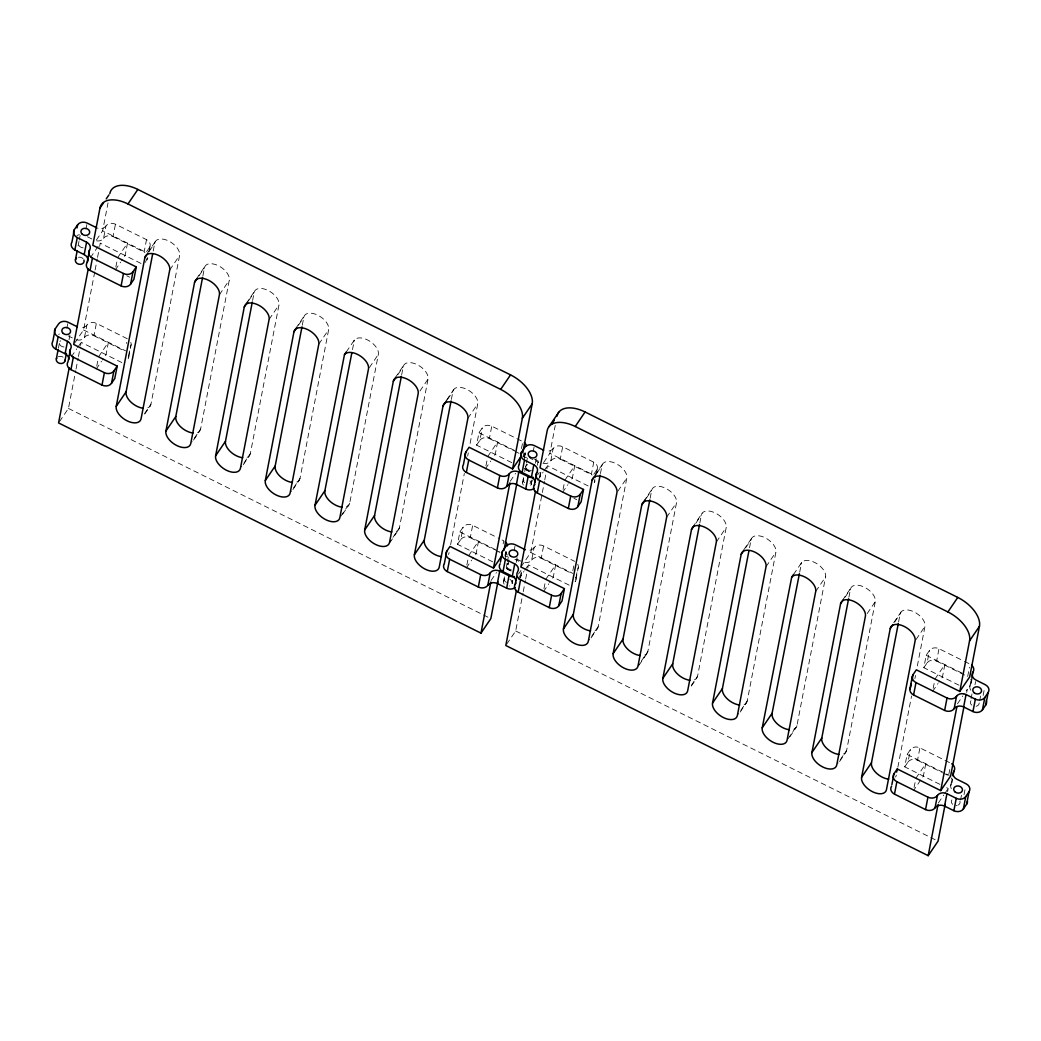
<?xml version="1.0" encoding="UTF-8"?>
<svg xmlns="http://www.w3.org/2000/svg" width="1041" height="1041" viewBox="0 0 1041 1041"><rect width="100%" height="100%" fill="white"/><g stroke="black" fill="none" stroke-linecap="round" stroke-linejoin="round"><path stroke-width="0.75" stroke-dasharray="5 3.75" d="M58.413 348.201L59.584 342.112M78.088 246.001L78.973 241.434M79.233 240.068L80.144 235.344M66.845 328.409L67.743 323.764M85.935 229.254L86.832 224.609M69.005 339.847L69.903 335.137M59.48 421.631L68.446 408.436L75.72 370.661M76.032 369.087L78.153 358.078M78.452 356.503L80.274 347.056M80.573 345.482L81.185 342.333L121.797 362.541M74.601 343.14L83.566 329.945L94.809 271.571M95.108 269.996L97.242 258.949M97.542 257.374L99.363 247.914M99.663 246.34L100.274 243.178L142.318 264.102M96.384 240.016L102.656 230.79L108.03 202.891M76.683 339.873A7.079 5.686 10.9 0 0 84.464 337.492L86.858 325.104A7.079 5.686 10.9 0 1 96.358 323.348L127.418 338.806L126.521 343.452M96.696 240.9A7.079 5.686 10.9 0 0 103.566 238.337L105.948 225.949A7.079 5.686 10.9 0 1 115.447 224.192L146.508 239.651A7.079 5.686 10.9 0 1 149.436 247.576L148.837 250.686M84.464 337.492A7.079 5.686 10.9 0 1 93.963 335.749L96.358 323.348M103.566 238.337A7.079 5.686 10.9 0 1 113.066 236.593L115.447 224.192M96.761 366.107L97.945 359.913M115.85 266.964L117.047 260.757M144.907 252.495A7.079 5.686 10.9 0 0 144.126 252.052L146.508 239.651M145.402 262.397L147.64 256.88M128.733 357.05L131.127 344.649M149.019 251.688L150.216 245.494M153.222 251.024L154.745 243.113A14.145 7.951 34.2 0 1 168.759 241.031A14.145 7.951 34.2 0 1 179.586 255.474L150.945 404.207L144.66 413.446M202.904 275.761L204.426 267.849A14.145 7.951 34.2 0 1 218.441 265.767A14.145 7.951 34.2 0 1 229.28 280.211L200.64 428.944L191.661 442.139M252.599 300.485L254.121 292.573A14.145 7.951 34.2 0 1 268.136 290.491A14.145 7.951 34.2 0 1 278.975 304.935L250.334 453.668L241.356 466.862M302.293 325.208L303.816 317.297A14.145 7.951 34.2 0 1 317.83 315.215A14.145 7.951 34.2 0 1 328.657 329.659L300.016 478.392L291.051 491.586M340.745 516.31L349.711 503.115L378.351 354.382A14.145 7.951 34.2 0 0 369.126 340.823A14.145 7.951 34.2 0 0 354.343 340.095L346.276 351.975M401.683 374.669L403.205 366.757A14.145 7.951 34.2 0 1 417.22 364.675A14.145 7.951 34.2 0 1 428.046 379.119L399.406 527.852L389.542 542.361M451.365 399.393L452.887 391.481A14.145 7.951 34.2 0 1 466.902 389.399A14.145 7.951 34.2 0 1 477.741 403.843L469.816 444.975M450.623 544.664L464.338 473.46M467.682 456.062L468.294 452.887M492.692 561.815L457.493 544.3L459.888 531.912L463.167 527.071A7.079 5.686 10.9 0 1 472.666 525.328L496.674 537.26M511.795 462.659L476.596 445.145L478.977 432.757L482.269 427.916A7.079 5.686 10.9 0 1 491.768 426.172L522.829 441.618L520.734 452.471M457.493 544.3L460.786 539.459L463.167 527.071M476.596 445.145L479.875 440.304L482.269 427.916M460.786 539.459A7.079 5.686 10.9 0 1 470.285 537.716L472.666 525.328M479.875 440.304A7.079 5.686 10.9 0 1 489.374 438.56L491.768 426.172M466.862 564.99L468.06 558.796M485.952 465.834L487.149 459.641M503.128 543.87L503.727 540.773L498.079 537.963M523.076 456.648L523.662 453.538M504.976 555.439L505.575 552.342M524.065 456.283L524.664 453.186M505.158 556.454L506.655 548.711M524.261 457.298L525.145 452.653M505.353 557.469L506.837 549.713M524.443 458.313L525.939 450.558M503.584 581.399L504.469 576.831M506.225 567.696L507.11 563.129M507.37 561.776L508.281 557.039M522.686 482.243L523.558 477.676M524.729 471.586L527.371 457.884M511.183 571.015L507.188 569.037L509.27 558.184M528.945 471.196L526.278 469.881L527.175 465.223M514.072 550.949L514.97 546.304M533.161 451.794L534.059 447.149M512.146 583.559L512.745 580.514A4.424 3.552 10.9 0 1 509.765 582.882M516.232 562.387L517.13 557.69M531.248 484.403L532.12 479.836M535.321 463.232L536.219 458.587M537.39 465.21L537.989 462.113L529.999 458.144M520.318 576.948L521.814 569.206M539.42 477.793L540.617 471.599M520.513 577.963L521.71 571.756M539.902 477.259L541.099 471.053M506.707 644.171L515.685 630.976L522.959 593.201M523.259 591.626L525.38 580.618M525.679 579.043L527.501 569.596M527.8 568.022L528.412 564.873L570.455 585.797M520.929 566.994L530.793 552.485L542.036 494.111M542.335 492.536L544.469 481.502M544.768 479.914L546.59 470.454M546.889 468.879L547.501 465.717L588.113 485.926M543.61 462.568L549.895 453.329L555.256 425.444M524.82 562.595A7.079 5.686 10.9 0 0 531.691 560.032L534.085 547.644A7.079 5.686 10.9 0 1 543.584 545.9L574.645 561.346M543.012 463.271A7.079 5.686 10.9 0 0 550.793 460.877L553.174 448.489A7.079 5.686 10.9 0 1 562.674 446.745L593.734 462.191A7.079 5.686 10.9 0 1 596.662 470.129L595.166 477.871M531.691 560.032A7.079 5.686 10.9 0 1 541.203 558.288L543.584 545.9M550.793 460.877A7.079 5.686 10.9 0 1 560.292 459.133L562.674 446.745M543.988 588.659L545.471 580.904M563.077 489.504L564.274 483.297M572.849 570.65L573.747 565.992M592.134 475.034A7.079 5.686 10.9 0 0 591.353 474.592L593.734 462.191M594.866 479.42L594.268 482.517A7.079 5.686 10.9 0 0 595.062 480.435M575.959 579.59L578.354 567.189M596.246 474.241L597.443 468.034M600.449 473.564L601.971 465.665A14.145 7.951 34.2 0 1 615.986 463.583A14.145 7.951 34.2 0 1 626.812 478.027L598.172 626.76L589.206 639.955M650.131 498.301L651.666 490.389A14.145 7.951 34.2 0 1 665.68 488.307A14.145 7.951 34.2 0 1 676.507 502.751L647.866 651.484L638.003 665.993M699.825 523.024L701.348 515.113A14.145 7.951 34.2 0 1 715.362 513.031A14.145 7.951 34.2 0 1 726.202 527.475L697.561 676.208L691.276 685.446M749.52 547.748L751.042 539.837A14.145 7.951 34.2 0 1 765.057 537.755A14.145 7.951 34.2 0 1 775.896 552.198L747.243 700.931L738.277 714.126M787.972 738.863L796.938 725.668L825.578 576.935A14.145 7.951 34.2 0 0 816.352 563.363A14.145 7.951 34.2 0 0 801.57 562.634L793.502 574.515M848.909 597.209L850.432 589.297A14.145 7.951 34.2 0 1 864.446 587.215A14.145 7.951 34.2 0 1 875.273 601.659L846.632 750.392L837.667 763.587M898.591 621.932L900.127 614.021A14.145 7.951 34.2 0 1 914.141 611.939A14.145 7.951 34.2 0 1 924.968 626.383L916.744 669.103M897.849 767.204L911.565 696M914.909 678.602L915.52 675.44M939.919 784.354L904.72 766.84L907.114 754.452L910.407 749.611A7.079 5.686 10.9 0 1 919.906 747.867L949.548 762.624M959.021 685.212L923.822 667.684L926.204 655.296L929.496 650.456A7.079 5.686 10.9 0 1 938.995 648.712L962.99 660.658M904.72 766.84L908.012 762.012L910.407 749.611M923.822 667.684L927.102 662.857L929.496 650.456M908.012 762.012A7.079 5.686 10.9 0 1 917.511 760.255L919.906 747.867M927.102 662.857A7.079 5.686 10.9 0 1 936.614 661.1L938.995 648.712M914.089 787.53L915.286 781.336M933.178 688.374L934.376 682.18M948.872 774.166L949.769 769.52M967.662 676.559L969.457 667.268M947.596 791.68L948.208 788.479L945.449 787.113M966.686 692.486L967.297 689.324L963.706 694.607M950.706 785.734L952.203 777.978M969.809 686.579L971.292 678.823M951.318 788.688A7.079 5.686 10.9 0 1 951.5 783.639L952.385 778.993M970.85 690.222A7.079 5.686 10.9 0 1 970.589 684.484L971.487 679.838M971.37 682.402L971.969 679.305M971.11 698.589L971.995 693.931M975.001 684.666L975.599 681.569M960.57 799.904L961.468 795.259M979.672 700.749L980.557 696.104M964.031 794.66L965.528 786.918M983.12 695.505L984.617 687.763M352.483 349.607L354.343 340.095L353.511 342.021M799.709 572.16L801.57 562.634L800.737 564.56M90.411 257.7L100.274 243.178M117.646 257.661L127.509 243.152L125.115 255.539L121.537 260.823M115.252 270.061L120.639 262.137M71.308 356.842L76.696 348.93M77.594 347.616L81.185 342.333M149.436 247.576L146.143 252.416L102.656 230.79M147.497 253.067L155.577 241.187M149.357 251.037L154.745 243.113M98.544 356.816L108.407 342.307L106.026 354.695L102.434 359.978M96.162 369.217L101.537 361.292M169.722 269.996L179.586 255.474M196.294 279.105L205.272 265.91M199.052 275.761L204.426 267.849M219.417 294.72L229.28 280.211M144.725 414.058L150.112 406.146M245.988 303.842L254.954 290.647M248.747 300.485L254.121 292.573M269.099 319.444L278.975 304.935M193.522 440.109L199.807 430.87M295.683 328.566L304.649 315.371M298.429 325.208L303.816 317.297M318.793 344.181L328.657 329.659M243.217 464.833L249.489 455.594M369.386 367.577L378.351 354.382M292.911 489.556L299.183 480.317M395.06 378.013L404.038 364.818M397.818 374.669L403.205 366.757M419.978 390.987L428.046 379.119M342.593 514.28L348.878 505.054M446.55 400.108L453.733 389.555M447.513 399.393L452.887 391.481M467.877 418.352L477.741 403.843M389.594 542.973L398.573 529.778M487.748 456.544L497.611 442.022L495.23 454.423L491.638 459.706M485.353 468.931L490.74 461.02M510.207 481.293L515.581 473.382M468.645 555.699L478.522 541.177L476.127 553.578L472.549 558.848M466.264 568.087L471.651 560.175M537.624 474.891L539.264 472.471M537.637 480.239L543.012 472.315M543.909 471L547.501 465.717M491.105 580.449L496.492 572.537M564.873 480.2L574.736 465.691L572.355 478.079L568.763 483.362M562.478 492.601L567.865 484.677M518.522 574.033L520.994 570.416M518.548 579.395L523.922 571.47M524.82 570.156L528.412 564.873M596.662 470.129L593.37 474.956L549.895 453.329M594.736 475.607L602.804 463.726M596.584 473.577L601.971 465.665M545.77 579.356L555.647 564.847L553.252 577.235L549.661 582.518M543.389 591.756L548.776 583.832M617.847 491.222L626.812 478.027M643.52 501.658L652.499 488.463M646.279 498.301L651.666 490.389M666.643 517.26L676.507 502.751M591.054 637.925L597.339 628.686M692.317 527.696L702.194 513.187M695.974 523.024L701.348 515.113M716.338 541.997L726.202 527.475M638.953 665.29L647.034 653.41M743.808 549.791L751.875 537.911M745.668 547.761L751.042 539.837M766.02 566.72L775.896 552.198M691.341 686.058L696.728 678.133M815.715 591.444L825.578 576.935M740.138 712.096L746.41 702.857M842.299 600.566L851.265 587.371M845.045 597.209L850.432 589.297M867.205 613.539L875.273 601.659M789.833 736.833L796.105 727.594M893.777 622.648L900.959 612.095M894.74 621.932L900.127 614.021M916.002 639.577L924.968 626.383M839.514 761.557L845.799 752.318M934.974 679.083L944.838 664.574L942.456 676.962L938.865 682.245M932.593 691.484L937.967 683.56M957.434 703.846L962.821 695.922M915.885 778.239L925.748 763.73L923.354 776.118L913.491 790.639M938.344 803.001L943.719 795.077M944.616 793.763L948.208 788.479M113.066 236.593L144.126 252.052M560.292 459.133L591.353 474.592M964.408 661.36L970.056 664.171M87.405 236.775L92.727 239.43M534.632 459.315L538.626 461.306M478.977 432.757L516.935 451.638M926.204 655.296L964.161 674.191M489.374 438.56L513.382 450.506M514.788 451.208L519.03 453.316M936.614 661.1L966.256 675.856M126.716 275.761L129.591 277.192M573.955 498.301L576.818 499.732M83.566 329.945L125.61 350.856M530.793 552.485L572.836 573.409M93.963 335.749L125.024 351.207M541.203 558.288L572.251 573.747M68.316 335.931L72.31 337.922M516.87 559.134L520.864 561.125M459.888 531.912L499.225 551.483M514.905 559.29L518.886 561.268M907.114 754.452L945.072 773.346M946.451 774.023L949.21 775.402M470.285 537.716L494.28 549.661M495.698 550.364L499.927 552.472M917.511 760.255L941.506 772.201M942.925 772.903L948.572 775.714M68.446 408.436L482.126 614.281M483.571 615.01L487.93 617.17M515.685 630.976L929.353 836.821M930.81 837.55L935.156 839.71M58.309 356.751A4.424 3.552 10.9 0 1 63.631 357.518M78.439 257.27A4.424 3.552 10.9 0 1 83.462 259.131M537.989 462.113A7.079 5.686 10.9 0 1 538.77 462.568M530.103 471.417A4.424 3.552 10.9 0 1 525.744 468.606M525.666 466.745A4.424 3.552 10.9 0 1 527.618 464.65M531.951 480.382A4.424 3.552 10.9 0 1 529.895 483.414M524.573 482.647A4.424 3.552 10.9 0 1 524.339 477.572M525.562 454.605A7.079 5.686 10.9 0 1 525.028 453.134M526.278 469.881A7.079 5.686 10.9 0 1 524.157 468.32M523.102 456.205A7.079 5.686 10.9 0 1 523.545 456.895M511.014 570.572A4.424 3.552 10.9 0 1 506.655 567.761A4.424 3.552 10.9 0 1 508.515 563.806M506.407 582.4A4.424 3.552 10.9 0 1 505.249 576.727M507.448 555.087A7.079 5.686 10.9 0 1 505.835 551.535M519.173 575.855A7.079 5.686 10.9 0 1 519.602 576.545M507.188 569.037A7.079 5.686 10.9 0 1 506.407 568.581M63.982 346.991A4.424 3.552 10.9 0 1 59.545 342.32M59.936 341.474A4.424 3.552 10.9 0 1 60.612 340.758M86.858 325.104A7.079 5.686 10.9 0 1 79.077 327.486M58.621 334.343A7.079 5.686 10.9 0 1 59.441 334.044M130.841 342.411A7.079 5.686 10.9 0 1 130.333 346.731L127.952 359.132A7.079 5.686 10.9 0 0 128.668 355.541M83.085 247.836A4.424 3.552 10.9 0 1 79.038 242.319M105.948 225.949A7.079 5.686 10.9 0 1 97.294 228.057M76.982 235.578A7.079 5.686 10.9 0 1 79.389 234.68M147.835 257.895A7.079 5.686 10.9 0 1 147.041 259.977M150.945 404.207A14.145 7.951 34.2 0 1 146.182 408.241M200.64 428.944A14.145 7.951 34.2 0 1 195.877 432.978M250.334 453.668A14.145 7.951 34.2 0 1 245.559 457.702M300.016 478.392A14.145 7.951 34.2 0 1 295.254 482.425M349.711 503.115A14.145 7.951 34.2 0 1 344.948 507.149M399.406 527.852A14.145 7.951 34.2 0 1 394.643 531.873M449.1 552.576A14.145 7.951 34.2 0 1 448.268 554.502M509.921 579.46A4.424 3.552 10.9 0 1 512.237 583.103A4.424 3.552 10.9 0 1 509.166 585.979M504.143 584.131A4.424 3.552 10.9 0 1 506.577 578.978M529.96 480.903A4.424 3.552 10.9 0 1 528.255 486.824M523.246 484.976A4.424 3.552 10.9 0 1 525.679 479.823M979.178 702.922A4.424 3.552 10.9 0 1 976.081 706.266M971.8 705.186A4.424 3.552 10.9 0 1 971.565 700.112M970.772 679.435A7.079 5.686 10.9 0 1 970.589 684.484M959.893 801.154A4.424 3.552 10.9 0 1 958.032 805.109M956.991 805.422A4.424 3.552 10.9 0 1 955.859 805.5M952.71 804.342A4.424 3.552 10.9 0 1 953.361 798.733M951.24 777.913A7.079 5.686 10.9 0 1 951.5 783.639M511.209 569.531A4.424 3.552 10.9 0 1 507.058 567.176A4.424 3.552 10.9 0 1 507.839 563.298M534.085 547.644A7.079 5.686 10.9 0 1 527.214 550.208M505.861 556.896A7.079 5.686 10.9 0 1 507.527 556.375M577.742 564.235A7.079 5.686 10.9 0 1 577.56 569.284L575.179 581.672A7.079 5.686 10.9 0 0 575.361 576.623M531.444 470.298A4.424 3.552 10.9 0 1 526.421 468.45A4.424 3.552 10.9 0 1 526.928 464.143M553.174 448.489A7.079 5.686 10.9 0 1 545.393 450.87M524.209 458.131A7.079 5.686 10.9 0 1 526.616 457.22M598.172 626.76A14.145 7.951 34.2 0 1 593.409 630.781M647.866 651.484A14.145 7.951 34.2 0 1 643.104 655.518M697.561 676.208A14.145 7.951 34.2 0 1 692.799 680.241M747.243 700.931A14.145 7.951 34.2 0 1 742.48 704.965M796.938 725.668A14.145 7.951 34.2 0 1 792.175 729.689M846.632 750.392A14.145 7.951 34.2 0 1 841.87 754.426M896.327 775.116A14.145 7.951 34.2 0 1 895.494 777.041"/><path stroke-width="1.5" d="M52.857 341.188L55.251 328.8L58.543 323.959A7.079 5.686 10.9 0 1 68.042 322.216L77.359 326.848M96.449 227.693L87.132 223.06A7.079 5.686 10.9 0 0 77.633 224.804L74.34 229.645L71.959 242.032A7.079 5.686 10.9 0 0 74.874 249.97L84.191 254.603A7.079 5.686 10.9 0 1 87.496 261.877M77.034 227.901L77.633 224.804M68.81 359.6A7.079 5.686 10.9 0 0 65.102 353.758L55.785 349.125L58.166 336.724A7.079 5.686 10.9 0 1 55.251 328.8M74.874 249.97L77.268 237.569A7.079 5.686 10.9 0 1 74.34 229.645M56.357 358.846L58.114 349.724M75.459 259.69L77.216 250.569M65.102 353.758L67.483 341.357L58.166 336.724M84.191 254.603L86.585 242.202L77.268 237.569M64.919 361.019L66.39 353.406M67.483 341.357A7.079 5.686 10.9 0 1 70.411 349.295L68.029 361.682A7.079 5.686 10.9 0 0 70.944 369.62L102.005 385.066A7.079 5.686 10.9 0 0 111.504 383.322L114.796 378.482L117.178 366.094L73.703 344.454L88.277 268.734M87.119 262.527L89.5 250.139A7.079 5.686 10.9 0 0 86.585 242.202M69.187 367.863L58.582 422.945L480.968 633.136L490.832 618.614L497.897 581.906M103.54 202.839L99.949 208.122L92.792 245.299L136.28 266.938L133.886 279.326L130.593 284.167A7.079 5.686 10.9 0 1 121.094 285.911L90.047 270.465A7.079 5.686 10.9 0 1 86.741 263.191M70.944 369.62L73.338 357.219A7.079 5.686 10.9 0 1 70.411 349.295M90.047 270.465L92.428 258.064A7.079 5.686 10.9 0 1 89.5 250.139M102.005 385.066L104.386 372.678A7.079 5.686 10.9 0 0 113.898 370.934L117.178 366.094M121.094 285.911L123.489 273.523A7.079 5.686 10.9 0 0 132.988 271.779L136.28 266.938M111.504 383.322L113.898 370.934M130.593 284.167L132.988 271.779M144.868 257.634A14.145 7.951 34.2 0 1 158.883 255.552A14.145 7.951 34.2 0 1 169.722 269.996L141.082 418.729A14.145 7.951 34.2 0 1 127.067 420.811A14.145 7.951 34.2 0 1 116.228 406.367L144.868 257.634L147.562 253.679M116.228 406.367L126.104 391.845L152.611 254.186M194.563 282.358A14.145 7.951 34.2 0 1 208.577 280.276A14.145 7.951 34.2 0 1 219.417 294.72L190.776 443.453A14.145 7.951 34.2 0 1 176.762 445.535A14.145 7.951 34.2 0 1 165.922 431.091L194.563 282.358L197.256 278.402M165.922 431.091L175.786 416.582L202.605 277.335M244.258 307.082A14.145 7.951 34.2 0 1 258.272 305A14.145 7.951 34.2 0 1 269.099 319.444L240.458 468.177A14.145 7.951 34.2 0 1 226.444 470.259A14.145 7.951 34.2 0 1 215.617 455.815L244.258 307.082L247.849 301.812M215.617 455.815L225.481 441.306L252.299 302.059M293.952 331.806A14.145 7.951 34.2 0 1 307.967 329.737A14.145 7.951 34.2 0 1 318.793 344.181L290.153 492.913A14.145 7.951 34.2 0 1 276.138 494.995A14.145 7.951 34.2 0 1 265.312 480.539L293.952 331.806L296.646 327.85M265.312 480.539L275.175 466.03L301.994 326.796M393.329 381.266A14.145 7.951 34.2 0 1 407.343 379.184A14.145 7.951 34.2 0 1 418.183 393.628L389.542 542.361A14.145 7.951 34.2 0 1 375.528 544.443A14.145 7.951 34.2 0 1 364.688 529.999L393.329 381.266L396.022 377.31M364.688 529.999L374.565 515.477L401.371 376.243M443.024 405.99A14.145 7.951 34.2 0 1 457.038 403.908A14.145 7.951 34.2 0 1 467.877 418.352L439.237 567.085A14.145 7.951 34.2 0 1 425.222 569.167A14.145 7.951 34.2 0 1 414.383 554.723L443.024 405.99L446.615 400.72M414.383 554.723L424.247 540.214L451.065 400.967M444.338 563.662L446.732 551.262L450.011 546.421L493.499 568.061L502.465 554.866M520.669 457.025L512.588 468.905L469.114 447.266L465.821 452.106L463.44 464.507A7.079 5.686 10.9 0 0 466.355 472.432L497.416 487.891A7.079 5.686 10.9 0 0 506.915 486.134A7.079 5.686 10.9 0 1 516.414 484.39L525.731 489.023A7.079 5.686 10.9 0 0 534.176 488.424M515.074 587.579A7.079 5.686 10.9 0 1 506.642 588.178L497.325 583.546A7.079 5.686 10.9 0 0 487.826 585.289A7.079 5.686 10.9 0 1 478.326 587.046L447.266 571.587L449.647 559.186A7.079 5.686 10.9 0 1 446.732 551.262M466.355 472.432L468.749 460.031A7.079 5.686 10.9 0 1 465.821 452.106M478.326 587.046L480.708 574.645A7.079 5.686 10.9 0 0 490.207 572.901A7.079 5.686 10.9 0 1 499.706 571.145L509.023 575.79A7.079 5.686 10.9 0 0 514.384 576.558M497.416 487.891L499.797 475.49A7.079 5.686 10.9 0 0 509.309 473.746A7.079 5.686 10.9 0 1 518.808 472.002L528.125 476.635A7.079 5.686 10.9 0 0 533.473 477.403M487.826 585.289L490.207 572.901M506.915 486.134L509.309 473.746M480.968 633.136L490.805 582.049M493.499 568.061L509.895 482.881M512.588 468.905L522.335 418.3L532.198 403.778A28.289 15.901 34.2 0 0 510.545 374.89L137.854 189.436A28.289 15.901 34.2 0 0 109.826 193.6M500.383 562.179L502.478 551.34L505.77 546.499A7.079 5.686 10.9 0 1 515.269 544.755L524.586 549.388A7.079 5.686 10.9 0 0 525.419 549.752M519.186 464.585L521.567 452.184L524.859 447.344A7.079 5.686 10.9 0 1 534.358 445.6L543.675 450.233M497.325 583.546L499.706 571.145M516.414 484.39L518.808 472.002M503.974 550.39L516.726 484.143M522.764 452.809L532.198 403.778M515.972 580.644A7.079 5.686 10.9 0 0 512.328 576.298L503.011 571.665L505.405 559.264A7.079 5.686 10.9 0 1 502.478 551.34M535.165 482.243A7.079 5.686 10.9 0 0 531.43 477.142L522.114 472.51L524.495 460.109A7.079 5.686 10.9 0 1 521.567 452.184M506.642 588.178L509.023 575.79M525.731 489.023L528.125 476.635M512.328 576.298L514.722 563.91L505.405 559.264M531.43 477.142L533.812 464.754L524.495 460.109M535.516 491.274L520.929 566.994L564.404 588.633L562.023 601.021L558.731 605.862A7.079 5.686 10.9 0 1 549.232 607.619L518.171 592.16A7.079 5.686 10.9 0 1 515.256 584.235L516.739 576.48M911.851 680.853L913.048 674.646L916.34 669.805L959.815 691.445L969.561 640.84A28.289 15.901 34.2 0 0 947.909 611.952L575.218 426.498A28.289 15.901 34.2 0 0 547.189 430.662L540.019 467.838L583.507 489.478L581.112 501.866L577.833 506.707A7.079 5.686 10.9 0 1 568.334 508.463L537.273 493.005A7.079 5.686 10.9 0 1 534.345 485.08L536.74 472.679A7.079 5.686 10.9 0 0 533.812 464.754M516.427 590.403L505.809 645.498L928.195 855.676L938.058 841.154L945.137 804.446M518.171 592.16L520.565 579.759A7.079 5.686 10.9 0 1 517.637 571.834A7.079 5.686 10.9 0 0 514.722 563.91M537.273 493.005L539.654 480.604A7.079 5.686 10.9 0 1 536.74 472.679M549.232 607.619L551.626 595.218A7.079 5.686 10.9 0 0 561.125 593.474L564.404 588.633M568.334 508.463L570.715 496.063A7.079 5.686 10.9 0 0 580.214 494.319L583.507 489.478M558.731 605.862L561.125 593.474M577.833 506.707L580.214 494.319M592.108 480.174A14.145 7.951 34.2 0 1 606.122 478.092A14.145 7.951 34.2 0 1 616.949 492.536L588.308 641.269A14.145 7.951 34.2 0 1 574.294 643.351A14.145 7.951 34.2 0 1 563.454 628.907L592.108 480.174L594.788 476.218M563.454 628.907L573.331 614.385L600.136 475.151M641.79 504.898A14.145 7.951 34.2 0 1 655.804 502.816A14.145 7.951 34.2 0 1 666.643 517.26L638.003 665.993A14.145 7.951 34.2 0 1 623.988 668.075A14.145 7.951 34.2 0 1 613.149 653.631L641.79 504.898L645.381 499.628M613.149 653.631L623.025 639.122L649.831 499.875M691.484 529.622A14.145 7.951 34.2 0 1 705.499 527.553A14.145 7.951 34.2 0 1 716.338 541.997L687.685 690.73A14.145 7.951 34.2 0 1 673.683 692.799A14.145 7.951 34.2 0 1 662.844 678.355L691.484 529.622L694.178 525.666M662.844 678.355L672.707 663.846L699.526 524.612M741.179 554.359A14.145 7.951 34.2 0 1 755.193 552.277A14.145 7.951 34.2 0 1 766.02 566.72L737.379 715.453A14.145 7.951 34.2 0 1 723.365 717.535A14.145 7.951 34.2 0 1 712.538 703.091L741.179 554.359L743.873 550.39M712.538 703.091L722.402 688.569L748.908 550.91M840.568 603.806A14.145 7.951 34.2 0 1 854.583 601.724A14.145 7.951 34.2 0 1 865.409 616.168L836.769 764.901A14.145 7.951 34.2 0 1 822.754 766.983A14.145 7.951 34.2 0 1 811.915 752.539L840.568 603.806L843.249 599.85M811.915 752.539L821.791 738.03L848.597 598.783M890.25 628.53A14.145 7.951 34.2 0 1 904.265 626.461A14.145 7.951 34.2 0 1 915.104 640.905L886.464 789.638A14.145 7.951 34.2 0 1 872.449 791.707A14.145 7.951 34.2 0 1 861.61 777.263L890.25 628.53L892.944 624.574M861.61 777.263L871.473 762.754L898.292 623.52M909.873 689.129L912.267 676.741M891.864 784.654L893.959 773.801L897.251 768.961L940.726 790.6L950.589 776.092L963.953 706.683M911.265 683.95L910.667 687.047A7.079 5.686 10.9 0 0 913.582 694.972L944.642 710.43A7.079 5.686 10.9 0 0 954.142 708.674A7.079 5.686 10.9 0 1 963.641 706.93L972.958 711.576A7.079 5.686 10.9 0 0 982.457 709.819L985.749 704.978L988.143 692.59A7.079 5.686 10.9 0 0 985.215 684.666L975.898 680.02A7.079 5.686 10.9 0 1 972.971 672.096A7.079 5.686 10.9 0 0 971.552 665.134M896.652 772.071L897.251 768.961M967.466 801.31A7.079 5.686 10.9 0 1 966.66 804.133L963.367 808.974A7.079 5.686 10.9 0 1 953.868 810.718L944.551 806.085A7.079 5.686 10.9 0 0 935.052 807.829A7.079 5.686 10.9 0 1 925.553 809.586L894.492 794.127L896.874 781.739A7.079 5.686 10.9 0 1 893.959 773.801M913.582 694.972L915.976 682.584A7.079 5.686 10.9 0 1 913.048 674.646M925.553 809.586L927.934 797.185A7.079 5.686 10.9 0 0 937.434 795.441A7.079 5.686 10.9 0 1 946.933 793.697L956.25 798.33A7.079 5.686 10.9 0 0 965.749 796.586L969.041 791.746A7.079 5.686 10.9 0 0 966.126 783.821L956.809 779.175A7.079 5.686 10.9 0 1 953.881 771.251A7.079 5.686 10.9 0 0 951.734 763.769M944.642 710.43L947.037 698.03A7.079 5.686 10.9 0 0 956.536 696.286A7.079 5.686 10.9 0 1 966.035 694.542L975.352 699.175A7.079 5.686 10.9 0 0 984.851 697.431L988.143 692.59M935.052 807.829L937.434 795.441M954.142 708.674L956.536 696.286M928.195 855.676L938.032 804.589M940.726 790.6L956.822 706.995M944.551 806.085L946.933 793.697M963.641 706.93L966.035 694.542M557.052 416.14A28.289 15.901 34.2 0 1 585.081 411.976L957.772 597.43A28.289 15.901 34.2 0 1 979.438 626.318L969.692 676.936L959.815 691.445M952.983 775.896L953.881 771.251M971.787 678.29L972.971 672.096M953.868 810.718L956.25 798.33M972.958 711.576L975.352 699.175M963.367 808.974L965.749 796.586M982.457 709.819L984.851 697.431M966.66 804.133L969.041 791.746M344.48 354.617A14.145 7.951 34.2 0 1 359.262 355.332A14.145 7.951 34.2 0 1 368.488 368.904L339.847 517.637A14.145 7.951 34.2 0 1 325.833 519.719A14.145 7.951 34.2 0 1 315.007 505.275L344.48 354.617L346.276 351.975M315.007 505.275L324.87 490.753L351.858 352.782M791.707 577.156A14.145 7.951 34.2 0 1 806.489 577.872A14.145 7.951 34.2 0 1 815.715 591.444L787.074 740.177A14.145 7.951 34.2 0 1 773.06 742.259A14.145 7.951 34.2 0 1 762.233 727.815L791.707 577.156L793.502 574.515M762.233 727.815L772.097 713.293L799.397 573.734M106.234 198.883L108.928 194.914M99.949 208.122A28.289 15.901 34.2 0 1 127.978 203.958L137.854 189.436M522.335 418.3A28.289 15.901 34.2 0 0 500.669 389.399L510.545 374.89M548.854 426.797L558.718 412.288M551.665 424.064L554.359 420.096M575.218 426.498L585.081 411.976M947.909 611.952L957.772 597.43M969.561 640.84L979.438 626.318M127.978 203.958L500.669 389.399M92.428 258.064L123.489 273.523M539.654 480.604L570.715 496.063M468.749 460.031L499.797 475.49M915.976 682.584L947.037 698.03M73.338 357.219L104.386 372.678M520.565 579.759L551.626 595.218M449.647 559.186L480.708 574.645M896.874 781.739L927.934 797.185M65.036 360.095A4.424 3.552 10.9 0 1 59.662 363.361A4.424 3.552 10.9 0 1 56.761 358M83.931 260.003A4.424 3.552 10.9 0 1 78.752 264.206A4.424 3.552 10.9 0 1 76.513 258.129M524.326 442.581A7.079 5.686 10.9 0 1 526.46 445.964M505.223 541.736A7.079 5.686 10.9 0 1 507.461 545.874M447.266 571.587A7.079 5.686 10.9 0 1 443.96 564.313M55.785 349.125A7.079 5.686 10.9 0 1 52.492 341.851M143.359 408.28A14.145 7.951 34.2 0 1 126.104 391.845M193.053 433.004A14.145 7.951 34.2 0 1 175.786 416.582M242.735 457.728A14.145 7.951 34.2 0 1 225.481 441.306M292.43 482.464A14.145 7.951 34.2 0 1 275.175 466.03M342.125 507.188A14.145 7.951 34.2 0 1 324.87 490.753M391.819 531.912A14.145 7.951 34.2 0 1 374.565 515.477M441.501 556.636A14.145 7.951 34.2 0 1 424.247 540.214M986.256 700.658A7.079 5.686 10.9 0 1 985.749 704.978M894.492 794.127A7.079 5.686 10.9 0 1 891.564 786.202M503.011 571.665A7.079 5.686 10.9 0 1 500.096 563.741M515.894 582.869A7.079 5.686 10.9 0 1 515.256 584.235M522.114 472.51A7.079 5.686 10.9 0 1 518.808 465.236M534.723 484.416A7.079 5.686 10.9 0 1 534.345 485.08M590.585 630.82A14.145 7.951 34.2 0 1 573.331 614.385M640.28 655.544A14.145 7.951 34.2 0 1 623.025 639.122M689.962 680.267A14.145 7.951 34.2 0 1 672.707 663.846M739.657 705.004A14.145 7.951 34.2 0 1 722.402 688.569M789.351 729.728A14.145 7.951 34.2 0 1 772.097 713.293M839.046 754.452A14.145 7.951 34.2 0 1 821.791 738.03M888.741 779.175A14.145 7.951 34.2 0 1 871.473 762.754M63.215 333.432A4.424 3.552 10.9 0 0 70.489 332.092A4.424 3.552 10.9 0 0 64.919 327.512A4.424 3.552 10.9 0 0 63.215 333.432M82.317 234.277A4.424 3.552 10.9 0 0 89.591 232.937A4.424 3.552 10.9 0 0 84.009 228.356A4.424 3.552 10.9 0 0 82.317 234.277M510.454 555.972A4.424 3.552 10.9 0 0 517.715 554.645A4.424 3.552 10.9 0 0 512.146 550.051A4.424 3.552 10.9 0 0 510.454 555.972M529.544 456.817A4.424 3.552 10.9 0 0 536.818 455.49A4.424 3.552 10.9 0 0 531.235 450.896A4.424 3.552 10.9 0 0 529.544 456.817M974.181 692.799A4.424 3.552 10.9 0 0 981.455 691.458A4.424 3.552 10.9 0 0 975.885 686.865A4.424 3.552 10.9 0 0 974.181 692.799M955.091 791.954A4.424 3.552 10.9 0 0 962.365 790.613A4.424 3.552 10.9 0 0 956.796 786.02A4.424 3.552 10.9 0 0 955.091 791.954"/></g></svg>
